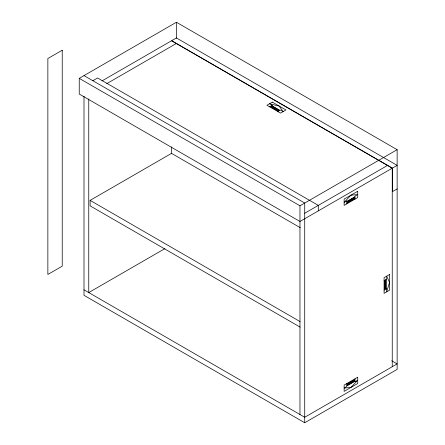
<?xml version="1.0" encoding="UTF-8"?>
<svg xmlns="http://www.w3.org/2000/svg" width="445" height="445" viewBox="0 0 445 445"><rect width="100%" height="100%" fill="white"/><g stroke="black" fill="none" stroke-linecap="round" stroke-linejoin="round"><path stroke-width="0.67" d="M392.245 366.724L392.245 168.199L299.963 221.477L79.243 94.045L79.243 78.353L176.42 22.25L397.14 149.681L397.14 369.395L304.719 422.75L83.999 295.319L83.999 96.159M92.866 80.69L97.594 77.964L318.309 205.395L318.309 210.886M101.983 80.918L171.525 40.768L392.245 168.199M106.744 83.666L176.281 43.515M300.119 327.108L90.118 205.863L90.118 200.372L171.525 153.369L300.297 227.712M269.592 106.8L270.193 106.455L278.37 111.172L277.769 111.523M164.895 248.616L88.755 292.571L88.755 98.907M79.243 78.353L299.963 205.785L397.14 149.681M304.719 213.238L387.489 165.451M392.379 168.121L397.14 165.373L176.42 37.942L171.664 40.69L392.379 168.121L392.379 191.662L397.14 188.914M384.091 280.728L384.691 280.378L384.691 289.823L384.091 290.168M83.999 75.605L304.719 203.037L304.719 422.75M391.728 360.773L397.14 363.899L304.719 417.26L83.999 289.829M90.118 200.372L300.119 321.618M354.965 199.138L354.965 198.448L346.789 203.165L346.789 203.86M354.965 378.834L354.965 379.529L346.789 384.246L346.789 383.551M299.963 205.785L299.963 414.512M176.42 22.25L176.42 38.242M171.525 146.883L171.525 153.825M389.525 282.369L386.688 291.853L386.688 288.666L386.154 288.977L386.154 279.538L386.688 279.226L386.688 276.161L389.525 282.369M350.927 195.194L344.135 202.392L346.789 200.862L346.789 201.479L354.965 196.757L354.965 196.139L357.724 194.543L350.927 195.194M357.724 380.241L350.927 387.439L344.135 388.084L346.789 386.555L346.789 385.937L354.965 381.215L354.965 381.832L357.724 380.241M62.228 50.229L47.86 58.523L47.86 274.454L62.228 266.16L62.228 50.229M272.373 102.127L266.933 105.27L280.528 113.113L285.963 109.976L272.373 102.127M271.394 105.76L270.538 106.255L278.715 110.977L279.571 110.477L271.394 105.76M272.19 105.298L271.656 105.61L279.833 110.332L280.367 110.021L283.126 111.617L279.165 106.055L269.536 103.768L272.19 105.298M357.724 191.267L344.135 199.115L344.135 205.395L357.724 197.547L357.724 191.267M354.965 197.057L346.789 201.774L346.789 202.77L354.965 198.047L354.965 197.057M389.525 274.526L384.091 277.663L384.091 293.355L389.525 290.218L389.525 274.526M385.898 279.683L385.036 280.183L385.036 289.623L385.898 289.128L385.898 279.683M357.724 377.238L344.135 385.086L344.135 391.361L357.724 383.518L357.724 377.238M354.965 379.924L346.789 384.647L346.789 385.637L354.965 380.92L354.965 379.924"/></g></svg>
